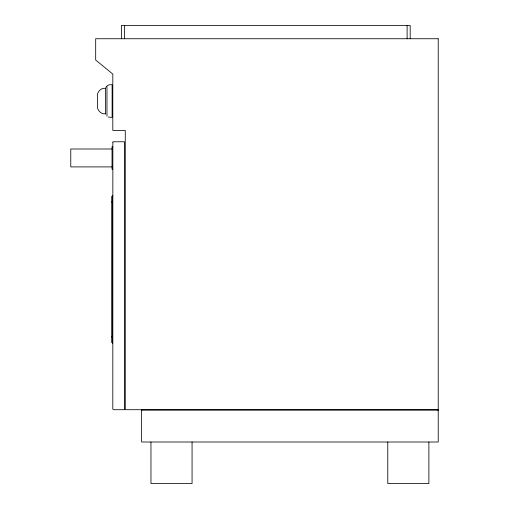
<?xml version="1.0" encoding="UTF-8"?>
<svg xmlns="http://www.w3.org/2000/svg" width="509" height="509" viewBox="0 0 509 509"><rect width="100%" height="100%" fill="white"/><g stroke="black" fill="none" stroke-linecap="round" stroke-linejoin="round"><path stroke-width="0.76" d="M112.813 195.895L111.776 196.41L111.776 342.506L112.813 343.028M111.776 337.041L112.292 336.519M105.897 87.185L106.489 86.613M107.354 85.512L109.785 84.704L112.12 84.704L112.12 117.401L108.226 117.07M105.401 88.331C101.851 87.643 98.791 90.507 97.62 93.605L97.62 108.5C98.791 111.598 101.851 114.461 105.401 113.774M112.813 146.662L112.037 146.662L112.037 169.236L112.813 169.236M112.037 148.997L70.776 148.997L70.776 166.901L112.037 166.901M111.776 201.876L112.292 202.397M437.835 409.707L437.835 410.095M428.883 442.003L428.883 483.55L387.775 483.55L387.775 442.003M410.197 38.741L410.197 25.45L121.377 25.45L121.377 38.741M407.111 25.45L407.111 38.741M192.065 442.003L192.065 483.55L150.963 483.55L150.963 442.003M142.011 409.707L142.011 410.095M124.463 25.45L124.463 38.741M112.298 195.895L112.298 343.028M106.966 85.976L106.966 116.128M105.401 87.879L105.401 114.22M112.858 142.113L112.813 409.147L113.373 409.707L124.495 409.707L124.495 141.769L113.373 141.769L112.858 142.113M438.224 38.741L95.686 38.741L95.686 60.062L112.813 74.079L112.813 130.438L125.271 130.438L125.271 409.707L438.224 409.707L438.224 38.741M438.224 410.095L141.617 410.095L141.617 442.003L438.224 442.003L438.224 410.095"/></g></svg>
